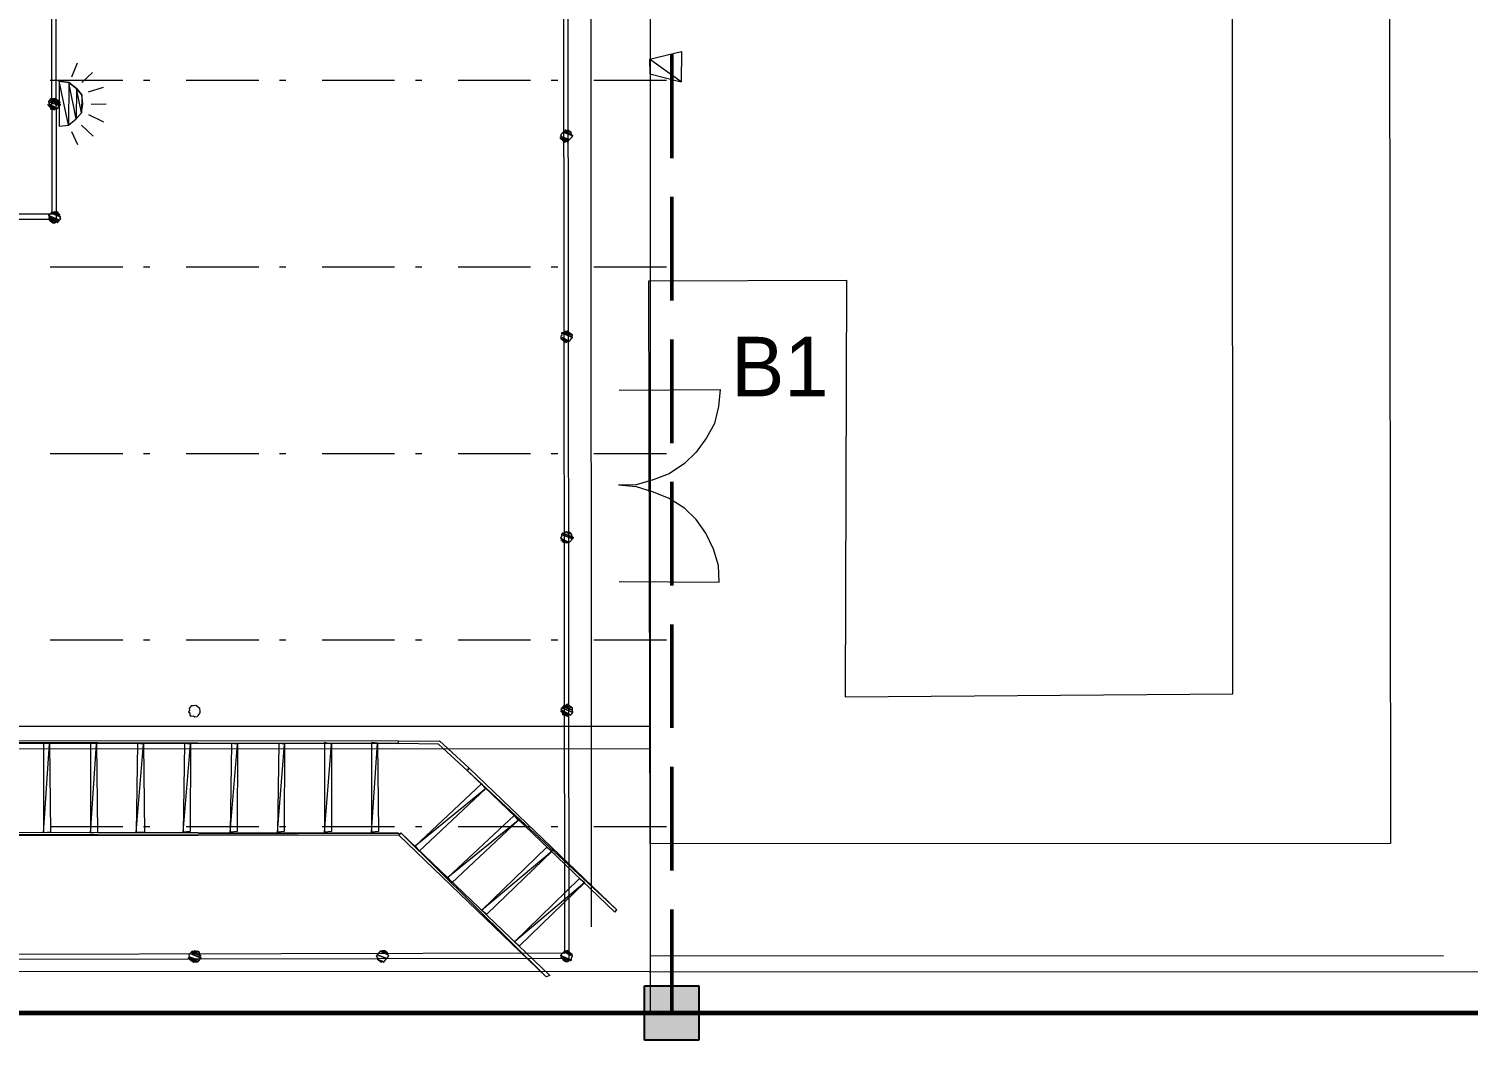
# Paper-space layout '01 Roof Support Layout' of a CAD drawing. Header units: millimetres. Extents: x 5 to 415, y 7 to 290.
# Drawn here: x 149.1 to 204.7, y 96.3 to 135.4 of the extents above; entities that cross this region are included whole.
import ezdxf

# ---------------------------------------------------------------- set-up
doc = ezdxf.new("R2010")
doc.units = ezdxf.units.MM
doc.linetypes.add('B1_LONG_DASH', pattern=[5.5, 4, -1.5])
doc.linetypes.add('B2_DASH_DOT', pattern=[5.25, 2.8, -0.8, 0.25, -1.4])
for name, color, linetype in [('COLUMNS', 7, 'Continuous'), ('GA_REFERENCE', 253, 'Continuous'), ('MAIN_ROOF', 7, 'Continuous'), ('TEXT', 7, 'Continuous'), ('UPPER_ROOF', 7, 'Continuous')]:
    doc.layers.add(name, color=color, linetype=linetype)

# ---------------------------------------------------------------- blocks, each defined once
blk = doc.blocks.new('SHEET_01_ROOF')
at = {"layer": 'COLUMNS', "lineweight": 25}
for p, q in [((172.85, 98.45), (174.95, 98.45)), ((172.85, 96.35), (172.85, 98.45)), ((174.95, 98.45), (174.95, 96.35)), ((174.95, 96.35), (172.85, 96.35))]:
    blk.add_line(p, q, dxfattribs=at)
at = {"layer": 'COLUMNS'}
blk.add_solid([(172.85, 98.45), (174.95, 98.45), (172.85, 96.35), (174.95, 96.35)], dxfattribs=at)
at = {"layer": 'GA_REFERENCE', "lineweight": 5}
for p, q in [((173.063, 184.997), (173.063, 97.4)), ((170.809, 100.728), (170.776, 181.67)), ((195.568, 109.72), (195.551, 152.589)), ((201.606, 146.765), (201.663, 103.942)), ((149.921, 144.783), (149.965, 128.235)), ((150.101, 144.799), (150.123, 128.033)), ((169.778, 99.723), (169.74, 137.577)), ((169.936, 99.522), (169.897, 137.376)), ((150.73, 133.536), (150.946, 134.075)), ((173.041, 134.215), (174.282, 134.505)), ((173.041, 134.215), (173.054, 133.655)), ((174.267, 133.337), (173.041, 134.215)), ((174.267, 133.337), (173.041, 134.215)), ((173.041, 134.215), (173.054, 133.655)), ((174.282, 134.505), (174.267, 133.337)), ((151.116, 133.313), (151.53, 133.698)), ((173.054, 133.655), (174.267, 133.337)), ((150.249, 133.361), (150.247, 131.632)), ((150.249, 133.361), (150.247, 131.632)), ((150.249, 133.361), (150.247, 131.632)), ((150.249, 133.361), (150.247, 131.632)), ((150.249, 133.361), (150.247, 131.632)), ((150.607, 131.666), (150.249, 133.361)), ((150.249, 133.361), (150.617, 133.309)), ((150.607, 131.666), (150.249, 133.361)), ((150.617, 133.309), (150.249, 133.361)), ((150.617, 133.309), (150.249, 133.361)), ((150.617, 133.309), (150.607, 131.666)), ((150.617, 133.309), (150.607, 131.666)), ((150.899, 131.91), (150.617, 133.309)), ((150.617, 133.309), (150.914, 133.078)), ((150.899, 131.91), (150.617, 133.309)), ((150.914, 133.078), (150.617, 133.309)), ((150.914, 133.078), (150.617, 133.309)), ((150.914, 133.078), (150.899, 131.91)), ((150.914, 133.078), (150.899, 131.91)), ((151.102, 132.145), (150.914, 133.078)), ((150.914, 133.078), (151.12, 132.838)), ((151.102, 132.145), (150.914, 133.078)), ((151.12, 132.838), (150.914, 133.078)), ((151.12, 132.838), (150.914, 133.078)), ((151.381, 132.949), (151.952, 133.133)), ((150.176, 132.317), (149.798, 132.454)), ((149.87, 132.634), (149.83, 132.587)), ((149.87, 132.634), (149.83, 132.587)), ((149.83, 132.587), (149.839, 132.501)), ((149.83, 132.587), (150.257, 132.411)), ((150.257, 132.411), (149.83, 132.587)), ((149.83, 132.587), (149.839, 132.501)), ((149.839, 132.501), (149.848, 132.416)), ((149.839, 132.501), (150.176, 132.317)), ((149.839, 132.501), (149.848, 132.416)), ((149.848, 132.416), (149.897, 132.377)), ((150.176, 132.317), (149.848, 132.416)), ((149.848, 132.416), (150.176, 132.317)), ((150.135, 132.27), (149.848, 132.416)), ((149.848, 132.416), (150.135, 132.27)), ((149.848, 132.416), (149.897, 132.377)), ((149.911, 132.681), (149.87, 132.634)), ((149.911, 132.681), (149.87, 132.634)), ((150.248, 132.497), (149.87, 132.634)), ((149.87, 132.634), (150.248, 132.497)), ((149.87, 132.634), (150.297, 132.458)), ((150.297, 132.458), (149.87, 132.634)), ((150.257, 132.411), (149.879, 132.548)), ((149.897, 132.377), (149.906, 132.291)), ((150.086, 132.308), (149.897, 132.377)), ((149.897, 132.377), (150.086, 132.308)), ((150.086, 132.308), (149.897, 132.377)), ((149.897, 132.377), (150.045, 132.261)), ((149.897, 132.377), (149.906, 132.291)), ((149.906, 132.291), (149.947, 132.339)), ((149.906, 132.291), (149.947, 132.339)), ((149.96, 132.642), (149.911, 132.681)), ((150.288, 132.544), (149.911, 132.681)), ((149.911, 132.681), (150.248, 132.497)), ((149.96, 132.642), (149.911, 132.681)), ((149.947, 132.339), (149.996, 132.3)), ((149.996, 132.3), (149.947, 132.339)), ((149.947, 132.339), (149.996, 132.3)), ((150.001, 132.689), (149.96, 132.642)), ((150.001, 132.689), (149.96, 132.642)), ((150.239, 132.582), (149.96, 132.642)), ((149.96, 132.642), (150.288, 132.544)), ((150.091, 132.698), (150.001, 132.689)), ((150.091, 132.698), (150.001, 132.689)), ((150.19, 132.621), (150.001, 132.689)), ((150.001, 132.689), (150.239, 132.582)), ((150.239, 132.582), (150.001, 132.689)), ((150.001, 132.689), (150.239, 132.582)), ((150.14, 132.659), (150.091, 132.698)), ((150.14, 132.659), (150.091, 132.698)), ((150.091, 132.698), (150.19, 132.621)), ((150.19, 132.621), (150.091, 132.698)), ((150.091, 132.698), (150.19, 132.621)), ((150.14, 132.659), (150.091, 132.698)), ((150.135, 132.27), (150.176, 132.317)), ((150.135, 132.27), (150.176, 132.317)), ((150.19, 132.621), (150.14, 132.659)), ((150.19, 132.621), (150.14, 132.659)), ((150.176, 132.317), (150.216, 132.364)), ((150.176, 132.317), (150.216, 132.364)), ((150.239, 132.582), (150.19, 132.621)), ((150.239, 132.582), (150.19, 132.621)), ((150.216, 132.364), (150.257, 132.411)), ((150.216, 132.364), (150.257, 132.411)), ((150.288, 132.544), (150.239, 132.582)), ((150.288, 132.544), (150.239, 132.582)), ((150.248, 132.497), (150.288, 132.544)), ((150.248, 132.497), (150.288, 132.544)), ((150.297, 132.458), (150.248, 132.497)), ((150.297, 132.458), (150.248, 132.497)), ((150.257, 132.411), (150.297, 132.458)), ((150.257, 132.411), (150.297, 132.458)), ((151.12, 132.838), (151.102, 132.145)), ((151.12, 132.838), (151.102, 132.145)), ((151.102, 132.145), (151.156, 132.496)), ((151.102, 132.145), (151.156, 132.496)), ((151.102, 132.145), (151.156, 132.496)), ((151.156, 132.496), (151.12, 132.838)), ((151.156, 132.496), (151.12, 132.838)), ((151.156, 132.496), (151.12, 132.838)), ((151.475, 132.483), (152.064, 132.495)), ((149.906, 132.291), (149.996, 132.3)), ((150.045, 132.261), (149.906, 132.291)), ((149.996, 132.3), (150.045, 132.261)), ((149.996, 132.3), (150.045, 132.261)), ((150.045, 132.261), (150.086, 132.308)), ((150.045, 132.261), (150.086, 132.308)), ((150.086, 132.308), (150.135, 132.27)), ((150.086, 132.308), (150.135, 132.27)), ((150.607, 131.666), (150.899, 131.91)), ((150.607, 131.666), (150.899, 131.91)), ((150.607, 131.666), (150.899, 131.91)), ((150.899, 131.91), (151.102, 132.145)), ((150.899, 131.91), (151.102, 132.145)), ((150.899, 131.91), (151.102, 132.145)), ((151.38, 132.085), (151.955, 131.793)), ((150.247, 131.632), (150.607, 131.666)), ((150.247, 131.632), (150.607, 131.666)), ((150.247, 131.632), (150.607, 131.666)), ((150.723, 131.418), (150.957, 130.921)), ((151.106, 131.67), (151.559, 131.237)), ((169.581, 131.253), (169.959, 131.115)), ((169.631, 131.214), (169.59, 131.167)), ((169.631, 131.214), (169.59, 131.167)), ((169.662, 131.347), (169.622, 131.3)), ((169.662, 131.347), (169.622, 131.3)), ((169.622, 131.3), (169.631, 131.214)), ((169.622, 131.3), (169.631, 131.214)), ((169.959, 131.115), (169.631, 131.214)), ((169.631, 131.214), (169.959, 131.115)), ((169.918, 131.068), (169.631, 131.214)), ((169.631, 131.214), (169.918, 131.068)), ((169.703, 131.394), (169.662, 131.347)), ((169.703, 131.394), (169.662, 131.347)), ((169.743, 131.441), (169.703, 131.394)), ((169.743, 131.441), (169.703, 131.394)), ((170.031, 131.295), (169.703, 131.394)), ((169.703, 131.394), (170.08, 131.257)), ((170.08, 131.257), (169.703, 131.394)), ((169.833, 131.449), (169.743, 131.441)), ((169.833, 131.449), (169.743, 131.441)), ((170.022, 131.381), (169.743, 131.441)), ((169.743, 131.441), (170.031, 131.295)), ((170.031, 131.295), (169.743, 131.441)), ((169.743, 131.441), (170.031, 131.295)), ((170.022, 131.381), (169.784, 131.488)), ((169.923, 131.458), (169.833, 131.449)), ((169.923, 131.458), (169.833, 131.449)), ((169.923, 131.458), (169.833, 131.449)), ((169.833, 131.449), (169.972, 131.419)), ((169.972, 131.419), (169.833, 131.449)), ((169.833, 131.449), (170.022, 131.381)), ((170.022, 131.381), (169.833, 131.449)), ((169.833, 131.449), (170.022, 131.381)), ((169.972, 131.419), (169.923, 131.458)), ((169.972, 131.419), (169.923, 131.458)), ((170.022, 131.381), (169.972, 131.419)), ((170.022, 131.381), (169.972, 131.419)), ((169.999, 131.163), (170.04, 131.21)), ((169.999, 131.163), (170.04, 131.21)), ((170.031, 131.295), (170.022, 131.381)), ((170.031, 131.295), (170.022, 131.381)), ((170.08, 131.257), (170.031, 131.295)), ((170.08, 131.257), (170.031, 131.295)), ((170.04, 131.21), (170.08, 131.257)), ((170.04, 131.21), (170.08, 131.257)), ((169.59, 131.167), (169.64, 131.129)), ((169.918, 131.068), (169.59, 131.167)), ((169.59, 131.167), (169.64, 131.129)), ((169.64, 131.129), (169.689, 131.09)), ((169.918, 131.068), (169.64, 131.129)), ((169.64, 131.129), (169.878, 131.021)), ((169.878, 131.021), (169.64, 131.129)), ((169.64, 131.129), (169.689, 131.09)), ((169.689, 131.09), (169.738, 131.051)), ((169.878, 131.021), (169.689, 131.09)), ((169.689, 131.09), (169.828, 131.06)), ((169.828, 131.06), (169.689, 131.09)), ((169.689, 131.09), (169.788, 131.013)), ((169.689, 131.09), (169.738, 131.051)), ((169.738, 131.051), (169.788, 131.013)), ((169.788, 131.013), (169.738, 131.051)), ((169.738, 131.051), (169.788, 131.013)), ((169.788, 131.013), (169.828, 131.06)), ((169.788, 131.013), (169.828, 131.06)), ((169.828, 131.06), (169.878, 131.021)), ((169.828, 131.06), (169.878, 131.021)), ((169.878, 131.021), (169.918, 131.068)), ((169.878, 131.021), (169.918, 131.068)), ((169.918, 131.068), (169.959, 131.115)), ((169.918, 131.068), (169.959, 131.115)), ((169.959, 131.115), (169.999, 131.163)), ((169.959, 131.115), (169.999, 131.163)), ((149.965, 128.235), (139.118, 128.205)), ((150.123, 128.033), (139.136, 128.034)), ((149.876, 128.226), (149.835, 128.179)), ((149.876, 128.226), (149.835, 128.179)), ((149.835, 128.179), (149.884, 128.141)), ((150.262, 128.003), (149.835, 128.179)), ((149.835, 128.179), (150.262, 128.003)), ((150.262, 128.003), (149.835, 128.179)), ((149.835, 128.179), (149.884, 128.141)), ((149.884, 128.141), (149.844, 128.094)), ((149.884, 128.141), (149.844, 128.094)), ((149.844, 128.094), (149.853, 128.008)), ((150.221, 127.956), (149.844, 128.094)), ((149.844, 128.094), (150.221, 127.956)), ((150.221, 127.956), (149.844, 128.094)), ((149.844, 128.094), (150.181, 127.909)), ((149.844, 128.094), (149.853, 128.008)), ((149.853, 128.008), (149.902, 127.969)), ((150.132, 127.948), (149.853, 128.008)), ((149.853, 128.008), (150.132, 127.948)), ((149.853, 128.008), (150.091, 127.901)), ((149.853, 128.008), (149.902, 127.969)), ((149.916, 128.273), (149.876, 128.226)), ((149.916, 128.273), (149.876, 128.226)), ((149.884, 128.141), (150.221, 127.956)), ((150.181, 127.909), (149.893, 128.055)), ((149.902, 127.969), (149.952, 127.931)), ((150.091, 127.901), (149.902, 127.969)), ((149.902, 127.969), (150.091, 127.901)), ((150.091, 127.901), (149.902, 127.969)), ((149.902, 127.969), (150.091, 127.901)), ((149.902, 127.969), (149.952, 127.931)), ((149.957, 128.32), (149.916, 128.273)), ((149.957, 128.32), (149.916, 128.273)), ((150.244, 128.175), (149.916, 128.273)), ((149.916, 128.273), (150.294, 128.136)), ((150.294, 128.136), (149.916, 128.273)), ((149.916, 128.273), (150.294, 128.136)), ((149.952, 127.931), (150.001, 127.892)), ((149.952, 127.931), (150.001, 127.892)), ((150.006, 128.282), (149.957, 128.32)), ((149.957, 128.32), (150.244, 128.175)), ((150.244, 128.175), (149.957, 128.32)), ((150.006, 128.282), (149.957, 128.32)), ((150.001, 127.892), (150.091, 127.901)), ((150.001, 127.892), (150.091, 127.901)), ((150.046, 128.329), (150.006, 128.282)), ((150.046, 128.329), (150.006, 128.282)), ((150.235, 128.26), (150.006, 128.282)), ((150.006, 128.282), (150.285, 128.222)), ((150.096, 128.29), (150.046, 128.329)), ((150.186, 128.299), (150.046, 128.329)), ((150.046, 128.329), (150.235, 128.26)), ((150.235, 128.26), (150.046, 128.329)), ((150.046, 128.329), (150.235, 128.26)), ((150.096, 128.29), (150.046, 128.329)), ((150.091, 127.901), (150.132, 127.948)), ((150.091, 127.901), (150.132, 127.948)), ((150.136, 128.337), (150.096, 128.29)), ((150.136, 128.337), (150.096, 128.29)), ((150.186, 128.299), (150.096, 128.29)), ((150.096, 128.29), (150.186, 128.299)), ((150.132, 127.948), (150.181, 127.909)), ((150.132, 127.948), (150.181, 127.909)), ((150.186, 128.299), (150.136, 128.337)), ((150.136, 128.337), (150.186, 128.299)), ((150.186, 128.299), (150.136, 128.337)), ((150.181, 127.909), (150.221, 127.956)), ((150.181, 127.909), (150.221, 127.956)), ((150.235, 128.26), (150.186, 128.299)), ((150.235, 128.26), (150.186, 128.299)), ((150.221, 127.956), (150.262, 128.003)), ((150.221, 127.956), (150.262, 128.003)), ((150.244, 128.175), (150.235, 128.26)), ((150.244, 128.175), (150.235, 128.26)), ((150.294, 128.136), (150.244, 128.175)), ((150.294, 128.136), (150.244, 128.175)), ((150.253, 128.089), (150.294, 128.136)), ((150.253, 128.089), (150.294, 128.136)), ((150.302, 128.05), (150.253, 128.089)), ((150.302, 128.05), (150.253, 128.089)), ((150.262, 128.003), (150.302, 128.05)), ((150.262, 128.003), (150.302, 128.05)), ((173.024, 125.657), (180.648, 125.685)), ((173.064, 103.923), (173.024, 125.657)), ((180.648, 125.685), (180.598, 109.604)), ((169.655, 123.567), (169.615, 123.52)), ((169.655, 123.567), (169.615, 123.52)), ((169.615, 123.52), (169.624, 123.435)), ((169.615, 123.52), (169.624, 123.435)), ((169.624, 123.435), (169.673, 123.396)), ((169.952, 123.336), (169.624, 123.435)), ((169.624, 123.435), (169.952, 123.336)), ((169.624, 123.435), (169.911, 123.289)), ((169.624, 123.435), (169.673, 123.396)), ((169.736, 123.661), (169.647, 123.653)), ((169.736, 123.661), (169.647, 123.653)), ((169.647, 123.653), (169.655, 123.567)), ((169.647, 123.653), (170.073, 123.477)), ((170.073, 123.477), (169.647, 123.653)), ((169.647, 123.653), (170.073, 123.477)), ((169.647, 123.653), (169.655, 123.567)), ((169.664, 123.482), (169.952, 123.336)), ((169.777, 123.708), (169.736, 123.661)), ((169.777, 123.708), (169.736, 123.661)), ((169.736, 123.661), (170.064, 123.563)), ((170.064, 123.563), (169.736, 123.661)), ((169.736, 123.661), (170.064, 123.563)), ((169.736, 123.661), (170.024, 123.516)), ((169.867, 123.717), (169.777, 123.708)), ((169.867, 123.717), (169.777, 123.708)), ((169.966, 123.64), (169.777, 123.708)), ((169.777, 123.708), (170.015, 123.601)), ((170.015, 123.601), (169.777, 123.708)), ((169.777, 123.708), (170.015, 123.601)), ((170.015, 123.601), (169.777, 123.708)), ((169.916, 123.678), (169.867, 123.717)), ((169.916, 123.678), (169.867, 123.717)), ((169.867, 123.717), (169.966, 123.64)), ((169.966, 123.64), (169.867, 123.717)), ((169.867, 123.717), (169.966, 123.64)), ((169.916, 123.678), (169.867, 123.717)), ((169.966, 123.64), (169.916, 123.678)), ((169.966, 123.64), (169.916, 123.678)), ((170.015, 123.601), (169.966, 123.64)), ((170.015, 123.601), (169.966, 123.64)), ((169.992, 123.383), (170.033, 123.43)), ((169.992, 123.383), (170.033, 123.43)), ((170.064, 123.563), (170.015, 123.601)), ((170.064, 123.563), (170.015, 123.601)), ((170.024, 123.516), (170.064, 123.563)), ((170.024, 123.516), (170.064, 123.563)), ((170.073, 123.477), (170.024, 123.516)), ((170.073, 123.477), (170.024, 123.516)), ((170.033, 123.43), (170.073, 123.477)), ((170.033, 123.43), (170.073, 123.477)), ((169.673, 123.396), (169.723, 123.357)), ((169.911, 123.289), (169.673, 123.396)), ((169.673, 123.396), (169.911, 123.289)), ((169.862, 123.327), (169.673, 123.396)), ((169.673, 123.396), (169.862, 123.327)), ((169.673, 123.396), (169.723, 123.357)), ((169.723, 123.357), (169.772, 123.319)), ((169.723, 123.357), (169.772, 123.319)), ((169.772, 123.319), (169.822, 123.28)), ((169.772, 123.319), (169.822, 123.28)), ((169.822, 123.28), (169.862, 123.327)), ((169.822, 123.28), (169.862, 123.327)), ((169.862, 123.327), (169.911, 123.289)), ((169.862, 123.327), (169.911, 123.289)), ((169.911, 123.289), (169.952, 123.336)), ((169.911, 123.289), (169.952, 123.336)), ((169.952, 123.336), (169.992, 123.383)), ((169.952, 123.336), (169.992, 123.383)), ((171.874, 121.443), (175.776, 121.465)), ((175.776, 121.465), (175.708, 120.811)), ((175.708, 120.811), (175.55, 120.148)), ((175.55, 120.148), (175.244, 119.6)), ((175.244, 119.6), (174.848, 119.044)), ((174.848, 119.044), (174.394, 118.612)), ((174.394, 118.612), (173.8, 118.211)), ((173.188, 117.98), (172.527, 117.788)), ((173.8, 118.211), (173.188, 117.98)), ((172.527, 117.788), (171.849, 117.767)), ((172.536, 117.702), (171.849, 117.767)), ((173.192, 117.505), (172.536, 117.702)), ((173.808, 117.261), (173.192, 117.505)), ((174.392, 116.883), (173.808, 117.261)), ((174.846, 116.451), (174.392, 116.883)), ((175.219, 115.924), (174.846, 116.451)), ((169.649, 115.788), (169.608, 115.741)), ((169.649, 115.788), (169.608, 115.741)), ((169.608, 115.741), (169.658, 115.702)), ((169.608, 115.741), (169.658, 115.702)), ((169.945, 115.556), (169.617, 115.655)), ((169.68, 115.92), (169.64, 115.873)), ((169.68, 115.92), (169.64, 115.873)), ((169.64, 115.873), (169.649, 115.788)), ((169.64, 115.873), (170.067, 115.697)), ((170.067, 115.697), (169.64, 115.873)), ((169.64, 115.873), (170.067, 115.697)), ((169.64, 115.873), (169.649, 115.788)), ((169.658, 115.702), (169.666, 115.616)), ((169.945, 115.556), (169.658, 115.702)), ((169.658, 115.702), (169.945, 115.556)), ((169.658, 115.702), (169.666, 115.616)), ((169.77, 115.929), (169.68, 115.92)), ((169.77, 115.929), (169.68, 115.92)), ((169.68, 115.92), (170.058, 115.783)), ((170.058, 115.783), (169.68, 115.92)), ((169.68, 115.92), (170.058, 115.783)), ((169.68, 115.92), (170.107, 115.744)), ((169.811, 115.976), (169.77, 115.929)), ((169.811, 115.976), (169.77, 115.929)), ((169.86, 115.937), (169.811, 115.976)), ((169.999, 115.907), (169.811, 115.976)), ((169.811, 115.976), (170.049, 115.869)), ((170.049, 115.869), (169.811, 115.976)), ((169.86, 115.937), (169.811, 115.976)), ((169.901, 115.984), (169.86, 115.937)), ((169.901, 115.984), (169.86, 115.937)), ((169.999, 115.907), (169.86, 115.937)), ((169.86, 115.937), (169.999, 115.907)), ((169.95, 115.946), (169.901, 115.984)), ((169.95, 115.946), (169.901, 115.984)), ((169.901, 115.984), (169.999, 115.907)), ((169.95, 115.946), (169.901, 115.984)), ((169.999, 115.907), (169.95, 115.946)), ((169.999, 115.907), (169.95, 115.946)), ((169.986, 115.603), (170.026, 115.65)), ((169.986, 115.603), (170.026, 115.65)), ((170.049, 115.869), (169.999, 115.907)), ((170.049, 115.869), (169.999, 115.907)), ((170.026, 115.65), (170.067, 115.697)), ((170.026, 115.65), (170.067, 115.697)), ((170.058, 115.783), (170.049, 115.869)), ((170.058, 115.783), (170.049, 115.869)), ((170.107, 115.744), (170.058, 115.783)), ((170.107, 115.744), (170.058, 115.783)), ((170.067, 115.697), (170.107, 115.744)), ((170.067, 115.697), (170.107, 115.744)), ((175.51, 115.304), (175.219, 115.924)), ((169.666, 115.616), (169.716, 115.578)), ((169.945, 115.556), (169.666, 115.616)), ((169.666, 115.616), (169.855, 115.548)), ((169.855, 115.548), (169.666, 115.616)), ((169.666, 115.616), (169.855, 115.548)), ((169.666, 115.616), (169.716, 115.578)), ((169.716, 115.578), (169.806, 115.586)), ((169.806, 115.586), (169.716, 115.578)), ((169.716, 115.578), (169.765, 115.539)), ((169.855, 115.548), (169.716, 115.578)), ((169.716, 115.578), (169.765, 115.539)), ((169.765, 115.539), (169.806, 115.586)), ((169.765, 115.539), (169.806, 115.586)), ((169.806, 115.586), (169.855, 115.548)), ((169.806, 115.586), (169.855, 115.548)), ((169.855, 115.548), (169.945, 115.556)), ((169.855, 115.548), (169.945, 115.556)), ((169.945, 115.556), (169.986, 115.603)), ((169.945, 115.556), (169.986, 115.603)), ((175.712, 114.674), (175.51, 115.304)), ((175.734, 114.028), (175.712, 114.674)), ((171.872, 114.053), (175.734, 114.028)), ((180.598, 109.604), (195.568, 109.72)), ((155.276, 109.072), (155.235, 109.025)), ((155.235, 109.025), (155.285, 108.987)), ((155.307, 109.205), (155.267, 109.158)), ((155.267, 109.158), (155.276, 109.072)), ((155.285, 108.987), (155.294, 108.901)), ((155.348, 109.252), (155.307, 109.205)), ((155.438, 109.26), (155.348, 109.252)), ((155.528, 109.269), (155.438, 109.26)), ((155.577, 109.23), (155.528, 109.269)), ((155.626, 109.192), (155.577, 109.23)), ((155.676, 109.153), (155.626, 109.192)), ((155.653, 108.935), (155.694, 108.982)), ((155.685, 109.068), (155.676, 109.153)), ((155.694, 108.982), (155.685, 109.068)), ((169.656, 109.176), (169.616, 109.129)), ((169.656, 109.176), (169.616, 109.129)), ((169.616, 109.129), (169.665, 109.091)), ((169.616, 109.129), (169.665, 109.091)), ((169.665, 109.091), (169.625, 109.044)), ((169.665, 109.091), (169.625, 109.044)), ((169.625, 109.044), (169.674, 109.005)), ((170.002, 108.906), (169.625, 109.044)), ((169.625, 109.044), (170.002, 108.906)), ((169.625, 109.044), (169.674, 109.005)), ((169.697, 109.223), (169.656, 109.176)), ((169.697, 109.223), (169.656, 109.176)), ((169.656, 109.176), (170.083, 109)), ((170.083, 109), (169.656, 109.176)), ((169.656, 109.176), (170.083, 109)), ((169.665, 109.091), (170.002, 108.906)), ((169.674, 109.005), (169.683, 108.919)), ((170.002, 108.906), (169.674, 109.005)), ((169.674, 109.005), (169.912, 108.898)), ((169.912, 108.898), (169.674, 109.005)), ((169.674, 109.005), (169.912, 108.898)), ((169.674, 109.005), (169.683, 108.919)), ((169.737, 109.27), (169.697, 109.223)), ((169.737, 109.27), (169.697, 109.223)), ((170.074, 109.086), (169.697, 109.223)), ((169.697, 109.223), (170.074, 109.086)), ((170.074, 109.086), (169.697, 109.223)), ((169.697, 109.223), (170.074, 109.086)), ((169.912, 108.898), (169.724, 108.966)), ((169.827, 109.279), (169.737, 109.27)), ((169.827, 109.279), (169.737, 109.27)), ((170.065, 109.172), (169.737, 109.27)), ((169.737, 109.27), (170.065, 109.172)), ((170.065, 109.172), (169.737, 109.27)), ((169.737, 109.27), (170.074, 109.086)), ((169.868, 109.326), (169.827, 109.279)), ((169.868, 109.326), (169.827, 109.279)), ((170.016, 109.21), (169.827, 109.279)), ((169.827, 109.279), (170.016, 109.21)), ((170.016, 109.21), (169.827, 109.279)), ((169.827, 109.279), (170.065, 109.172)), ((169.917, 109.287), (169.868, 109.326)), ((169.967, 109.249), (169.868, 109.326)), ((169.868, 109.326), (170.016, 109.21)), ((169.917, 109.287), (169.868, 109.326)), ((169.967, 109.249), (169.917, 109.287)), ((169.967, 109.249), (169.917, 109.287)), ((170.016, 109.21), (169.967, 109.249)), ((170.016, 109.21), (169.967, 109.249)), ((170.065, 109.172), (170.016, 109.21)), ((170.065, 109.172), (170.016, 109.21)), ((170.043, 108.953), (170.083, 109)), ((170.043, 108.953), (170.083, 109)), ((170.074, 109.086), (170.065, 109.172)), ((170.074, 109.086), (170.065, 109.172)), ((170.083, 109), (170.074, 109.086)), ((170.083, 109), (170.074, 109.086)), ((173.09, 108.463), (104.995, 108.433)), ((155.294, 108.901), (155.343, 108.863)), ((155.343, 108.863), (155.433, 108.871)), ((155.433, 108.871), (155.482, 108.833)), ((155.482, 108.833), (155.572, 108.841)), ((155.572, 108.841), (155.613, 108.888)), ((155.613, 108.888), (155.653, 108.935)), ((169.683, 108.919), (169.773, 108.928)), ((169.683, 108.919), (169.773, 108.928)), ((169.912, 108.898), (169.683, 108.919)), ((169.683, 108.919), (169.872, 108.851)), ((169.872, 108.851), (169.683, 108.919)), ((169.683, 108.919), (169.822, 108.889)), ((169.773, 108.928), (169.822, 108.889)), ((169.822, 108.889), (169.773, 108.928)), ((169.773, 108.928), (169.822, 108.889)), ((169.822, 108.889), (169.872, 108.851)), ((169.822, 108.889), (169.872, 108.851)), ((169.872, 108.851), (169.912, 108.898)), ((169.872, 108.851), (169.912, 108.898)), ((169.912, 108.898), (170.002, 108.906)), ((169.912, 108.898), (170.002, 108.906)), ((170.002, 108.906), (170.043, 108.953)), ((170.002, 108.906), (170.043, 108.953)), ((163.344, 107.889), (124.387, 107.929)), ((124.387, 107.929), (163.353, 107.803)), ((124.387, 107.929), (163.353, 107.803)), ((163.344, 107.889), (164.931, 107.909)), ((163.353, 107.803), (163.344, 107.889)), ((163.353, 107.803), (163.344, 107.889)), ((164.931, 107.909), (166.085, 106.851)), ((173.089, 107.599), (104.994, 107.568)), ((163.353, 107.803), (124.446, 107.805)), ((163.353, 107.803), (124.446, 107.805)), ((149.642, 107.806), (149.639, 104.348)), ((149.639, 104.348), (149.871, 107.784)), ((149.639, 104.348), (149.871, 107.784)), ((149.871, 107.784), (149.642, 107.806)), ((149.871, 107.784), (149.642, 107.806)), ((149.871, 107.784), (149.909, 104.374)), ((151.458, 107.805), (151.455, 104.347)), ((151.455, 104.347), (151.687, 107.783)), ((151.455, 104.347), (151.687, 107.783)), ((151.687, 107.783), (151.458, 107.805)), ((151.687, 107.783), (151.458, 107.805)), ((151.687, 107.783), (151.725, 104.372)), ((153.274, 107.803), (153.222, 104.384)), ((153.222, 104.384), (153.503, 107.781)), ((153.222, 104.384), (153.503, 107.781)), ((153.503, 107.781), (153.274, 107.803)), ((153.503, 107.781), (153.274, 107.803)), ((153.503, 107.781), (153.541, 104.371)), ((155.09, 107.802), (155.038, 104.383)), ((155.038, 104.383), (155.32, 107.78)), ((155.038, 104.383), (155.32, 107.78)), ((155.32, 107.78), (155.09, 107.802)), ((155.32, 107.78), (155.09, 107.802)), ((155.32, 107.78), (155.308, 104.408)), ((156.906, 107.8), (156.854, 104.381)), ((156.854, 104.381), (157.136, 107.778)), ((156.854, 104.381), (157.136, 107.778)), ((157.136, 107.778), (156.906, 107.8)), ((157.136, 107.778), (156.906, 107.8)), ((157.136, 107.778), (157.124, 104.406)), ((158.722, 107.799), (158.67, 104.38)), ((158.67, 104.38), (158.952, 107.777)), ((158.67, 104.38), (158.952, 107.777)), ((158.952, 107.777), (158.722, 107.799)), ((158.952, 107.777), (158.722, 107.799)), ((158.952, 107.777), (158.94, 104.405)), ((160.489, 107.836), (160.486, 104.378)), ((160.486, 104.378), (160.768, 107.776)), ((160.486, 104.378), (160.768, 107.776)), ((160.768, 107.776), (160.489, 107.836)), ((160.768, 107.776), (160.489, 107.836)), ((160.768, 107.776), (160.756, 104.404)), ((162.305, 107.834), (162.302, 104.377)), ((162.302, 104.377), (162.535, 107.813)), ((162.302, 104.377), (162.535, 107.813)), ((162.535, 107.813), (162.305, 107.834)), ((162.535, 107.813), (162.305, 107.834)), ((162.535, 107.813), (162.572, 104.402)), ((164.899, 107.776), (163.353, 107.803)), ((166.004, 106.757), (164.899, 107.776)), ((166.004, 106.757), (166.085, 106.851)), ((166.085, 106.851), (166.004, 106.757)), ((166.004, 106.757), (171.704, 101.288)), ((171.785, 101.382), (166.004, 106.757)), ((171.785, 101.382), (166.004, 106.757)), ((166.004, 106.757), (171.704, 101.288)), ((166.085, 106.851), (171.785, 101.382)), ((163.992, 103.845), (166.557, 106.247)), ((166.557, 106.247), (166.714, 106.046)), ((166.714, 106.046), (163.992, 103.845)), ((166.714, 106.046), (163.992, 103.845)), ((164.149, 103.643), (166.714, 106.046)), ((165.254, 102.624), (167.819, 105.027)), ((167.976, 104.826), (165.254, 102.624)), ((167.976, 104.826), (165.254, 102.624)), ((165.411, 102.423), (167.976, 104.826)), ((167.819, 105.027), (167.976, 104.826)), ((163.35, 104.346), (124.393, 104.386)), ((163.35, 104.346), (124.393, 104.386)), ((124.411, 104.215), (163.35, 104.346)), ((124.411, 104.215), (163.35, 104.346)), ((163.359, 104.26), (124.411, 104.215)), ((149.909, 104.374), (149.639, 104.348)), ((151.725, 104.372), (151.455, 104.347)), ((153.541, 104.371), (153.222, 104.384)), ((155.308, 104.408), (155.038, 104.383)), ((157.124, 104.406), (156.854, 104.381)), ((158.94, 104.405), (158.67, 104.38)), ((160.756, 104.404), (160.486, 104.378)), ((162.572, 104.402), (162.302, 104.377)), ((163.35, 104.346), (163.359, 104.26)), ((163.44, 104.354), (163.359, 104.26)), ((163.359, 104.26), (169.058, 98.791)), ((163.44, 104.354), (169.189, 98.847)), ((169.058, 98.791), (163.44, 104.354)), ((169.058, 98.791), (163.44, 104.354)), ((163.44, 104.354), (169.189, 98.847)), ((163.992, 103.845), (164.149, 103.643)), ((163.992, 103.845), (164.149, 103.643)), ((166.566, 101.365), (169.081, 103.806)), ((169.278, 103.652), (166.566, 101.365)), ((169.278, 103.652), (166.566, 101.365)), ((166.763, 101.211), (169.278, 103.652)), ((169.081, 103.806), (169.278, 103.652)), ((201.663, 103.942), (173.064, 103.923)), ((165.254, 102.624), (165.411, 102.423)), ((165.254, 102.624), (165.411, 102.423)), ((167.828, 100.144), (170.343, 102.586)), ((170.541, 102.431), (167.828, 100.144)), ((170.541, 102.431), (167.828, 100.144)), ((168.026, 99.99), (170.541, 102.431)), ((170.343, 102.586), (170.541, 102.431)), ((166.566, 101.365), (166.763, 101.211)), ((171.704, 101.288), (171.785, 101.382)), ((167.828, 100.144), (168.026, 99.99)), ((107.387, 99.41), (169.936, 99.522)), ((107.599, 99.56), (169.778, 99.723)), ((155.267, 99.564), (155.227, 99.517)), ((155.604, 99.38), (155.227, 99.517)), ((155.227, 99.517), (155.276, 99.478)), ((155.299, 99.697), (155.258, 99.649)), ((155.258, 99.649), (155.267, 99.564)), ((155.645, 99.427), (155.267, 99.564)), ((155.267, 99.564), (155.645, 99.427)), ((155.645, 99.427), (155.267, 99.564)), ((155.267, 99.564), (155.604, 99.38)), ((155.339, 99.744), (155.299, 99.697)), ((155.299, 99.697), (155.676, 99.559)), ((155.676, 99.559), (155.299, 99.697)), ((155.299, 99.697), (155.676, 99.559)), ((155.299, 99.697), (155.726, 99.521)), ((155.38, 99.791), (155.339, 99.744)), ((155.339, 99.744), (155.717, 99.606)), ((155.717, 99.606), (155.339, 99.744)), ((155.339, 99.744), (155.717, 99.606)), ((155.38, 99.791), (155.668, 99.645)), ((155.668, 99.645), (155.38, 99.791)), ((155.429, 99.752), (155.38, 99.791)), ((155.47, 99.799), (155.429, 99.752)), ((155.659, 99.73), (155.429, 99.752)), ((155.429, 99.752), (155.618, 99.683)), ((155.429, 99.752), (155.668, 99.645)), ((155.668, 99.645), (155.429, 99.752)), ((155.609, 99.769), (155.47, 99.799)), ((155.47, 99.799), (155.659, 99.73)), ((155.519, 99.761), (155.47, 99.799)), ((155.609, 99.769), (155.519, 99.761)), ((155.519, 99.761), (155.609, 99.769)), ((155.609, 99.769), (155.519, 99.761)), ((155.609, 99.769), (155.519, 99.761)), ((155.659, 99.73), (155.609, 99.769)), ((155.668, 99.645), (155.659, 99.73)), ((155.717, 99.606), (155.668, 99.645)), ((155.676, 99.559), (155.717, 99.606)), ((155.726, 99.521), (155.676, 99.559)), ((155.685, 99.474), (155.726, 99.521)), ((162.523, 99.644), (162.482, 99.597)), ((162.523, 99.644), (162.482, 99.597)), ((162.482, 99.597), (162.532, 99.558)), ((162.482, 99.597), (162.532, 99.558)), ((162.563, 99.691), (162.523, 99.644)), ((162.563, 99.691), (162.523, 99.644)), ((162.9, 99.506), (162.523, 99.644)), ((162.523, 99.644), (162.9, 99.506)), ((162.9, 99.506), (162.523, 99.644)), ((162.532, 99.558), (162.541, 99.472)), ((162.532, 99.558), (162.541, 99.472)), ((162.604, 99.738), (162.563, 99.691)), ((162.604, 99.738), (162.563, 99.691)), ((162.644, 99.785), (162.604, 99.738)), ((162.644, 99.785), (162.604, 99.738)), ((162.734, 99.793), (162.644, 99.785)), ((162.734, 99.793), (162.644, 99.785)), ((162.923, 99.725), (162.644, 99.785)), ((162.644, 99.785), (162.923, 99.725)), ((162.644, 99.785), (162.932, 99.639)), ((162.932, 99.639), (162.644, 99.785)), ((162.824, 99.802), (162.734, 99.793)), ((162.824, 99.802), (162.734, 99.793)), ((162.824, 99.802), (162.734, 99.793)), ((162.734, 99.793), (162.874, 99.763)), ((162.874, 99.763), (162.734, 99.793)), ((162.734, 99.793), (162.923, 99.725)), ((162.923, 99.725), (162.734, 99.793)), ((162.734, 99.793), (162.923, 99.725)), ((162.874, 99.763), (162.824, 99.802)), ((162.874, 99.763), (162.824, 99.802)), ((162.923, 99.725), (162.874, 99.763)), ((162.923, 99.725), (162.874, 99.763)), ((162.9, 99.506), (162.941, 99.553)), ((162.9, 99.506), (162.941, 99.553)), ((162.932, 99.639), (162.923, 99.725)), ((162.932, 99.639), (162.923, 99.725)), ((162.981, 99.6), (162.932, 99.639)), ((162.981, 99.6), (162.932, 99.639)), ((162.941, 99.553), (162.981, 99.6)), ((162.941, 99.553), (162.981, 99.6)), ((169.648, 99.668), (169.608, 99.621)), ((170.034, 99.445), (169.608, 99.621)), ((169.608, 99.621), (170.034, 99.445)), ((170.034, 99.445), (169.608, 99.621)), ((169.608, 99.621), (169.657, 99.582)), ((169.657, 99.582), (169.616, 99.535)), ((169.945, 99.436), (169.616, 99.535)), ((169.616, 99.535), (169.945, 99.436)), ((169.945, 99.436), (169.616, 99.535)), ((169.616, 99.535), (169.666, 99.497)), ((169.689, 99.715), (169.648, 99.668)), ((169.994, 99.398), (169.657, 99.582)), ((169.729, 99.762), (169.689, 99.715)), ((169.77, 99.809), (169.729, 99.762)), ((170.057, 99.663), (169.729, 99.762)), ((169.729, 99.762), (170.057, 99.663)), ((169.729, 99.762), (170.017, 99.616)), ((170.008, 99.702), (169.77, 99.809)), ((169.77, 99.809), (170.008, 99.702)), ((169.77, 99.809), (170.057, 99.663)), ((169.819, 99.77), (169.77, 99.809)), ((169.859, 99.817), (169.819, 99.77)), ((170.008, 99.702), (169.819, 99.77)), ((169.819, 99.77), (170.008, 99.702)), ((169.958, 99.74), (169.859, 99.817)), ((169.859, 99.817), (169.958, 99.74)), ((169.958, 99.74), (169.859, 99.817)), ((169.859, 99.817), (170.008, 99.702)), ((169.909, 99.779), (169.859, 99.817)), ((169.909, 99.779), (169.958, 99.74)), ((169.958, 99.74), (169.909, 99.779)), ((170.008, 99.702), (169.958, 99.74)), ((170.057, 99.663), (170.008, 99.702)), ((170.026, 99.53), (170.066, 99.578)), ((170.034, 99.445), (170.026, 99.53)), ((170.066, 99.578), (170.057, 99.663)), ((203.705, 99.597), (173.06, 99.601)), ((173.032, 98.993), (104.977, 99.01)), ((155.604, 99.38), (155.276, 99.478)), ((155.276, 99.478), (155.555, 99.418)), ((155.276, 99.478), (155.326, 99.44)), ((155.514, 99.371), (155.326, 99.44)), ((155.326, 99.44), (155.375, 99.401)), ((155.514, 99.371), (155.375, 99.401)), ((155.375, 99.401), (155.425, 99.363)), ((155.425, 99.363), (155.375, 99.401)), ((155.375, 99.401), (155.425, 99.363)), ((155.425, 99.363), (155.514, 99.371)), ((155.514, 99.371), (155.604, 99.38)), ((155.604, 99.38), (155.645, 99.427)), ((155.645, 99.427), (155.685, 99.474)), ((162.541, 99.472), (162.59, 99.434)), ((162.779, 99.365), (162.541, 99.472)), ((162.541, 99.472), (162.779, 99.365)), ((162.541, 99.472), (162.59, 99.434)), ((162.59, 99.434), (162.64, 99.395)), ((162.779, 99.365), (162.59, 99.434)), ((162.59, 99.434), (162.73, 99.404)), ((162.73, 99.404), (162.59, 99.434)), ((162.59, 99.434), (162.689, 99.357)), ((162.59, 99.434), (162.64, 99.395)), ((162.64, 99.395), (162.689, 99.357)), ((162.689, 99.357), (162.64, 99.395)), ((162.64, 99.395), (162.689, 99.357)), ((162.689, 99.357), (162.73, 99.404)), ((162.689, 99.357), (162.73, 99.404)), ((162.73, 99.404), (162.779, 99.365)), ((162.73, 99.404), (162.779, 99.365)), ((162.779, 99.365), (162.819, 99.412)), ((162.779, 99.365), (162.819, 99.412)), ((162.819, 99.412), (162.86, 99.459)), ((162.819, 99.412), (162.86, 99.459)), ((162.86, 99.459), (162.9, 99.506)), ((162.86, 99.459), (162.9, 99.506)), ((169.666, 99.497), (169.715, 99.458)), ((169.904, 99.389), (169.715, 99.458)), ((169.715, 99.458), (169.814, 99.381)), ((169.814, 99.381), (169.715, 99.458)), ((169.715, 99.458), (169.814, 99.381)), ((169.715, 99.458), (169.765, 99.419)), ((169.814, 99.381), (169.765, 99.419)), ((169.765, 99.419), (169.814, 99.381)), ((169.814, 99.381), (169.904, 99.389)), ((169.904, 99.389), (169.945, 99.436)), ((169.945, 99.436), (170.034, 99.445)), ((173.032, 98.993), (304.234, 99.015)), ((169.189, 98.847), (169.058, 98.791)), ((261.773, 97.4), (38, 97.4))]:
    blk.add_line(p, q, dxfattribs=at)
at = {"layer": 'MAIN_ROOF', "lineweight": 60}
blk.add_line((38, 97.4), (305.9, 97.4), dxfattribs=at)
at = {"layer": 'UPPER_ROOF', "linetype": 'B1_LONG_DASH', "lineweight": 50}
blk.add_line((173.9, 97.4), (173.9, 185), dxfattribs=at)
at = {"layer": 'UPPER_ROOF', "linetype": 'B2_DASH_DOT', "lineweight": 18}
for p, q in [((107.9, 133.4), (173.9, 133.4)), ((107.9, 126.2), (173.9, 126.2)), ((107.9, 119), (173.9, 119)), ((107.9, 111.8), (173.9, 111.8)), ((107.9, 104.6), (173.9, 104.6))]:
    blk.add_line(p, q, dxfattribs=at)
at = {"layer": 'UPPER_ROOF', "linetype": 'B1_LONG_DASH', "lineweight": 30}
blk.add_line((107.9, 97.4), (173.9, 97.4), dxfattribs=at)
at = {"layer": 'TEXT'}
blk.add_text('B1', height=2.3, dxfattribs=at).set_placement((176.2, 121.2))

psp = doc.layouts.new('01 Roof Support Layout')

# ---------------------------------------------------------------- block references
psp.add_blockref('SHEET_01_ROOF', (0, 0))

doc.saveas('drawing.dxf')
